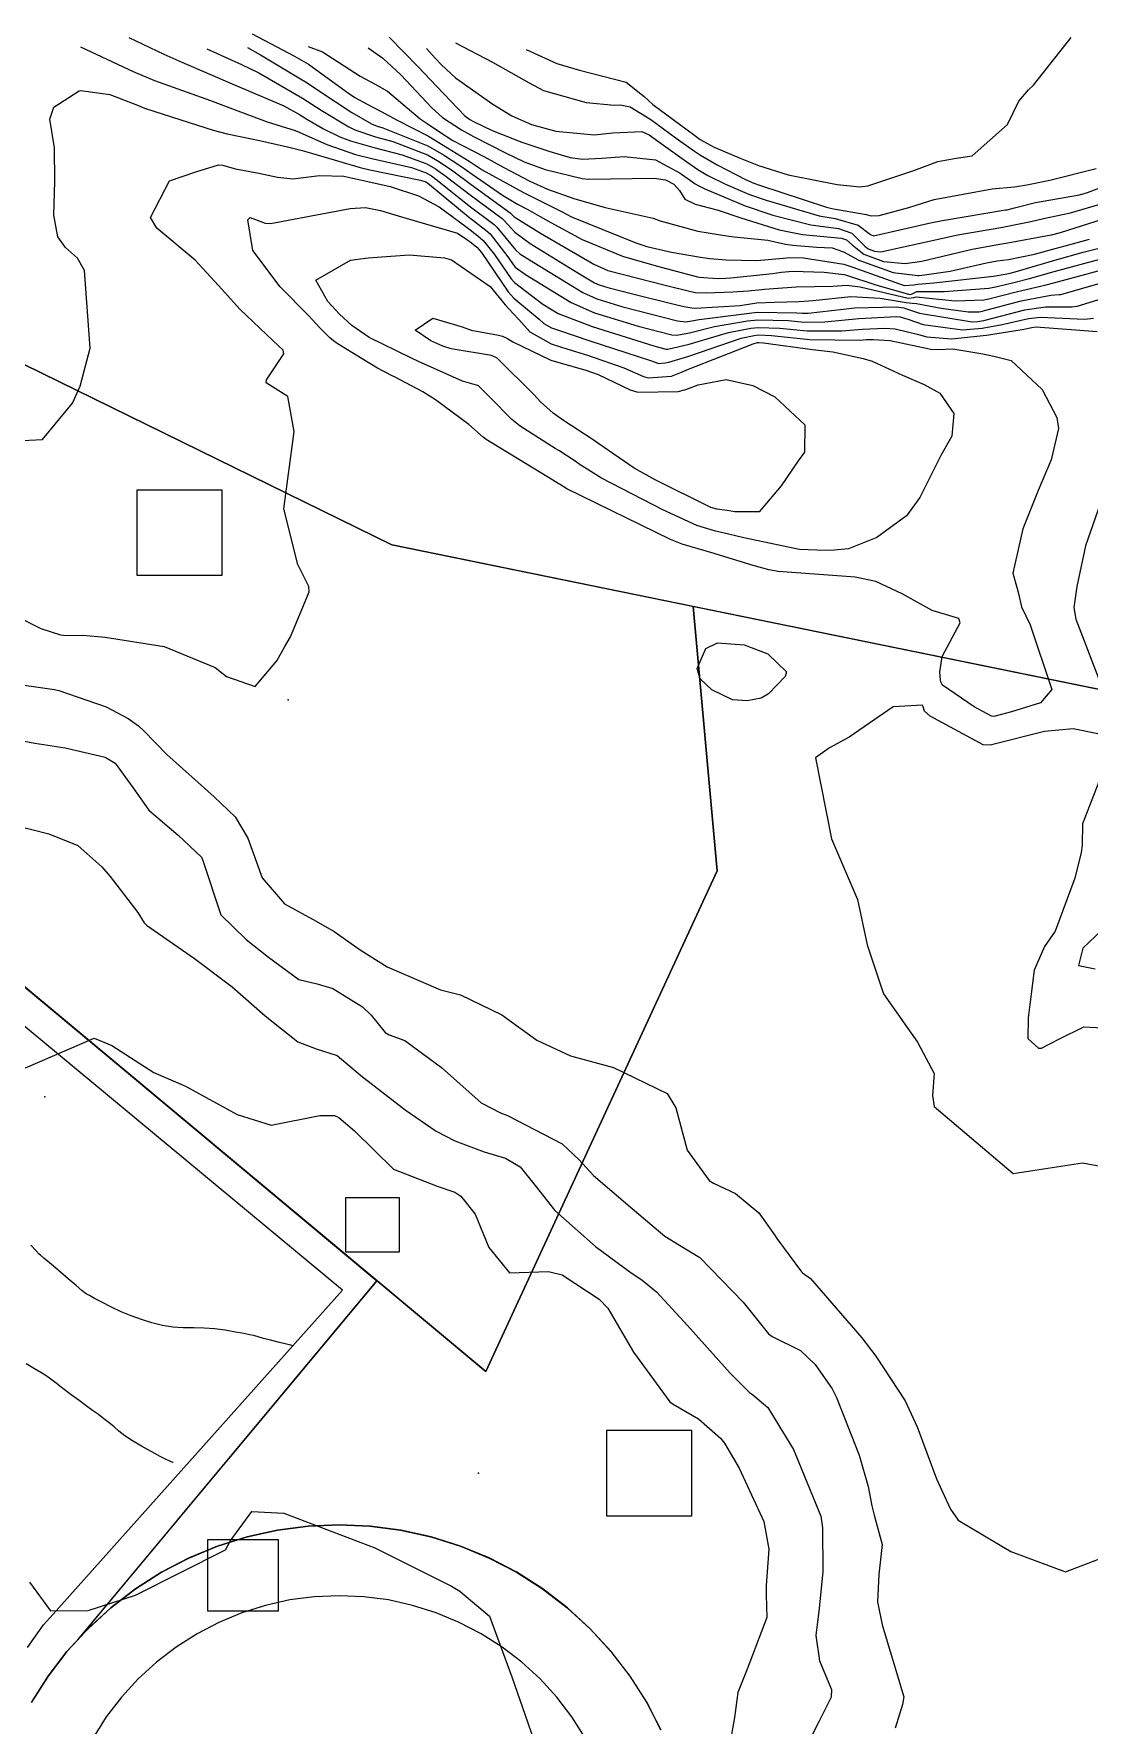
# Model space of a CAD drawing. Header units: feet. Extents: x 1318179 to 1318934, y 422463 to 423299.
# Drawn here: x 1318680.2 to 1318828.8, y 423057.7 to 423295.8 of the extents above; entities that cross this region are included whole.
import ezdxf

# ---------------------------------------------------------------- set-up
doc = ezdxf.new("R2010")
doc.units = ezdxf.units.FT
for name, color, linetype in [('C-DRNG-AREA', 150, 'CONTINUOUS'), ('C-PROP', 6, 'CONTINUOUS'), ('C-PVMT', 8, 'CONTINUOUS'), ('C-SWM', 92, 'CONTINUOUS'), ('C-TOPO-MAJR', 32, 'CONTINUOUS'), ('C-TOPO-SPOT', 7, 'CONTINUOUS'), ('L-PLNT-TREE', 90, 'CONTINUOUS'), ('V-PROP-LINE', 7, 'CONTINUOUS')]:
    doc.layers.add(name, color=color, linetype=linetype)

msp = doc.modelspace()

# ---------------------------------------------------------------- linework, layer by layer
at = {"layer": 'C-DRNG-AREA'}
for points in [[(1318667, 423171.52), (1318743.83, 423107.49), (1318776.41, 423177.97), (1318773.03, 423215.19), (1318730.6, 423223.85), (1318629.42, 423273.46)], [(1318860.98, 423048.9), (1318846.83, 423199.58), (1318846.78, 423200.11), (1318773.02, 423215.17), (1318776.4, 423177.95), (1318743.82, 423107.47), (1318667.04, 423171.48)], [(1318679.87, 423060.92), (1318682.21, 423064.6), (1318683.26, 423065.96), (1318684.86, 423068.06), (1318686.4, 423069.73), (1318728.49, 423120.24), (1318667.03, 423171.46)], [(1318667.04, 423171.48), (1318728.5, 423120.26), (1318686.4, 423069.75), (1318687.82, 423071.29), (1318691.03, 423074.23), (1318694.49, 423076.89), (1318698.17, 423079.23), (1318702.03, 423081.24), (1318706.06, 423082.91), (1318710.22, 423084.22), (1318714.48, 423085.17), (1318718.8, 423085.74), (1318723.16, 423085.93), (1318727.51, 423085.74), (1318731.83, 423085.17), (1318736.09, 423084.22), (1318740.25, 423082.91), (1318744.28, 423081.24), (1318748.14, 423079.23), (1318751.82, 423076.89), (1318755.28, 423074.23), (1318758.5, 423071.29), (1318761.44, 423068.07), (1318764.1, 423064.62), (1318766.44, 423060.94), (1318768.45, 423057.07)]]:
    msp.add_lwpolyline(points, dxfattribs=at)
at = {"layer": 'C-PROP'}
for points in [[(1318679.3, 423068.66), (1318680.19, 423069.91), (1318681.57, 423071.82), (1318682.92, 423073.32), (1318723.66, 423118.95), (1318666.27, 423166.52)], [(1318768.48, 423057.06), (1318766.47, 423060.93), (1318764.12, 423064.61), (1318761.47, 423068.07), (1318758.52, 423071.29), (1318755.31, 423074.23), (1318751.85, 423076.89), (1318748.17, 423079.23), (1318744.3, 423081.25), (1318740.27, 423082.92), (1318736.11, 423084.23), (1318731.85, 423085.17), (1318727.52, 423085.74), (1318723.17, 423085.93), (1318718.81, 423085.74), (1318714.49, 423085.17), (1318710.23, 423084.23), (1318706.07, 423082.92), (1318702.04, 423081.25), (1318698.17, 423079.23), (1318694.49, 423076.89), (1318691.03, 423074.23), (1318687.81, 423071.29), (1318684.86, 423068.07), (1318682.21, 423064.61), (1318679.87, 423060.93)]]:
    msp.add_lwpolyline(points, dxfattribs=at)
at = {"layer": 'C-PVMT'}
msp.add_lwpolyline([(1318757.81, 423055.93), (1318755.93, 423058.88), (1318753.81, 423061.64), (1318751.45, 423064.22), (1318748.88, 423066.57), (1318746.11, 423068.7), (1318743.17, 423070.57), (1318740.07, 423072.18), (1318736.85, 423073.52), (1318733.52, 423074.57), (1318730.11, 423075.33), (1318726.65, 423075.78), (1318723.17, 423075.93), (1318719.68, 423075.78), (1318716.22, 423075.33), (1318712.81, 423074.57), (1318709.49, 423073.52), (1318706.26, 423072.18), (1318703.17, 423070.57), (1318700.22, 423068.7), (1318697.46, 423066.57), (1318694.88, 423064.22), (1318692.52, 423061.64), (1318690.4, 423058.88), (1318688.53, 423055.93)], dxfattribs=at)
at = {"layer": 'C-SWM'}
msp.add_lwpolyline([(1318724.07, 423124.34), (1318731.69, 423124.34), (1318731.69, 423131.96), (1318724.07, 423131.96), (1318724.07, 423124.34)], close=True, dxfattribs=at)
at = {"layer": 'C-TOPO-MAJR'}
for points in [[(1318693.57, 423295.28), (1318698.5, 423292.92), (1318701.02, 423291.8), (1318708.45, 423288.6), (1318715.38, 423285.64), (1318717.61, 423284.44), (1318718.64, 423283.79), (1318720.95, 423282.42), (1318723.28, 423281.27), (1318724.76, 423280.72), (1318728.04, 423279.79), (1318732.05, 423278.77), (1318735.52, 423277.48), (1318736.74, 423276.77), (1318738.05, 423275.83), (1318741.61, 423273.1), (1318746.11, 423269.78), (1318746.36, 423269.54), (1318747.9, 423267.89), (1318750.07, 423266.27), (1318756.79, 423262.15), (1318759.12, 423260.74), (1318759.77, 423260.45), (1318760.98, 423260.09), (1318764.86, 423259.09), (1318770.35, 423257.74), (1318771.72, 423257.42), (1318772.83, 423257.21), (1318773.34, 423257.19), (1318779.62, 423257.54), (1318781.1, 423257.79), (1318781.97, 423257.91), (1318784.48, 423258.02), (1318787.95, 423258.1), (1318789.91, 423258.26), (1318795.21, 423258.79), (1318799.35, 423258.6), (1318803.01, 423257.97), (1318803.82, 423257.88), (1318804.47, 423257.83), (1318807.94, 423257.19), (1318811.72, 423256.65), (1318813.22, 423256.64), (1318813.49, 423256.7), (1318819.2, 423258.21), (1318823.38, 423259.02), (1318824.54, 423259.08), (1318824.77, 423259.1), (1318834.07, 423261.75)], [(1318710.93, 423295.79), (1318716.89, 423292.65), (1318718.85, 423291.5), (1318724.49, 423287.41), (1318725.4, 423286.8), (1318727.14, 423285.87), (1318729.09, 423284.85), (1318731.34, 423283.63), (1318735.75, 423281.36), (1318738.42, 423279.75), (1318741.5, 423277.85), (1318742.03, 423277.5), (1318743.33, 423276.63), (1318749.15, 423273.47), (1318753.34, 423271.36), (1318754.47, 423270.76), (1318755.88, 423270.03), (1318764.94, 423266.36), (1318766.49, 423265.86), (1318769.98, 423265.05), (1318774.04, 423264.33), (1318775.35, 423264.16), (1318777.66, 423263.96), (1318781.97, 423263.89), (1318785.66, 423264.2), (1318786.64, 423264.29), (1318788.56, 423264.26), (1318794.22, 423263.35), (1318795.5, 423262.92), (1318802.7, 423260.38), (1318804.08, 423260.44), (1318804.65, 423260.56), (1318806.9, 423260.74), (1318815.31, 423261.68), (1318816.92, 423261.94), (1318817.65, 423262.1), (1318818.34, 423262.28), (1318823.92, 423263.92), (1318827.93, 423265.03), (1318834.14, 423266.59)], [(1318730.21, 423295.33), (1318734.28, 423291.16), (1318736.91, 423288.38), (1318740.86, 423284.24), (1318741.58, 423283.71), (1318742.08, 423283.43), (1318744.7, 423282.19), (1318748.9, 423280.53), (1318752.71, 423279.27), (1318755.68, 423278.37), (1318757.43, 423278.13), (1318760.14, 423278.28), (1318763.29, 423278.54), (1318767.72, 423278.03), (1318771.2, 423276.19), (1318773.3, 423274.69), (1318773.8, 423274.38), (1318774.67, 423273.95), (1318780.35, 423271.57), (1318784.22, 423270.26), (1318789.59, 423268.9), (1318793.46, 423268.38), (1318795.36, 423267.74), (1318797.17, 423265.92), (1318797.65, 423265.5), (1318798.53, 423265.17), (1318799.42, 423265.12), (1318805.82, 423266.49), (1318810.25, 423267.47), (1318816.59, 423268.59), (1318817.26, 423268.7), (1318820.53, 423269.37), (1318822.34, 423269.78), (1318826.12, 423270.58), (1318830.1, 423271.74)], [(1318749.48, 423293.57), (1318753.81, 423291.63), (1318757.02, 423290.65), (1318763.58, 423289), (1318766.1, 423286.97), (1318767.34, 423285.86), (1318773.05, 423281.62), (1318774.02, 423280.92), (1318774.4, 423280.67), (1318775.96, 423279.84), (1318779.64, 423278.3), (1318782.21, 423277.27), (1318786.37, 423275.93), (1318793.27, 423274.59), (1318796.48, 423274.25), (1318797.58, 423274.37), (1318804.09, 423276.54), (1318807.44, 423277.82), (1318810.03, 423278.3), (1318812.3, 423278.6), (1318817.25, 423283), (1318818.88, 423286.31), (1318820.24, 423287.92), (1318820.94, 423288.58), (1318826.22, 423295.28)], [(1318686.77, 423293.95), (1318694.19, 423290.48), (1318697.18, 423289.21), (1318705.07, 423286.39), (1318707.4, 423285.51), (1318713.05, 423283.4), (1318716.97, 423282.16), (1318717.54, 423281.93), (1318721.42, 423280.2), (1318725.46, 423278.82), (1318727.77, 423278.22), (1318733.36, 423276.95), (1318735.44, 423276.21), (1318736.19, 423275.78), (1318736.96, 423275.2), (1318741.47, 423271.59), (1318744.98, 423268.97), (1318745.39, 423268.58), (1318747.99, 423265.39), (1318748.63, 423264.81), (1318750.57, 423263.61), (1318757.49, 423259.36), (1318759.44, 423258.49), (1318763.12, 423257.38), (1318770.82, 423255.39), (1318771.97, 423255.23), (1318772.55, 423255.32), (1318773.84, 423255.57), (1318780.21, 423256.39), (1318782.04, 423256.61), (1318787.62, 423256.5), (1318788.34, 423256.45), (1318789.2, 423256.47), (1318795.78, 423257.2), (1318801.6, 423257.35), (1318802.67, 423257.2), (1318802.89, 423257.14), (1318804.88, 423256.47), (1318812.28, 423255.24), (1318813.1, 423255.28), (1318813.92, 423255.45), (1318819.7, 423256.95), (1318822.61, 423257.38), (1318826.32, 423257.35), (1318827.07, 423257.43), (1318833.62, 423259.49)], [(1318704.55, 423293.67), (1318709.44, 423291.49), (1318711.89, 423290.29), (1318718.01, 423286.72), (1318720.66, 423285.04), (1318724.52, 423282.69), (1318725.4, 423282.27), (1318728.29, 423281.31), (1318730.71, 423280.63), (1318735.6, 423278.76), (1318737.3, 423277.77), (1318739.16, 423276.48), (1318741.76, 423274.59), (1318747.25, 423270.58), (1318747.33, 423270.51), (1318747.83, 423270.02), (1318751.51, 423267.74), (1318759.03, 423263.34), (1318761.02, 423262.49), (1318769.08, 423260.42), (1318772.68, 423259.51), (1318773.36, 423259.39), (1318774.88, 423259.31), (1318778.61, 423259.46), (1318780.74, 423259.61), (1318782.67, 423259.81), (1318783.05, 423259.85), (1318787.52, 423260.17), (1318792.68, 423260.27), (1318794.63, 423260.4), (1318796.51, 423260.17), (1318803.28, 423258.59), (1318804.06, 423258.69), (1318804.4, 423258.76), (1318809.89, 423258.2), (1318813.92, 423258.32), (1318814.65, 423258.48), (1318818.69, 423259.5), (1318822.51, 423260.4), (1318823.79, 423260.72), (1318832.97, 423263.24)], [(1318710.26, 423293.88), (1318712.11, 423292.84), (1318718.42, 423289.04), (1318722.6, 423286.24), (1318724.95, 423284.73), (1318727.72, 423283.12), (1318728.55, 423282.8), (1318729.31, 423282.57), (1318735.67, 423280.03), (1318737.86, 423278.76), (1318740.3, 423277.15), (1318741.9, 423276.05), (1318746.15, 423273.07), (1318748.26, 423271.82), (1318749.64, 423271.1), (1318752.98, 423269.24), (1318757.38, 423266.83), (1318763.05, 423264.49), (1318767.79, 423263.12), (1318773.64, 423261.59), (1318773.89, 423261.55), (1318776.38, 423261.35), (1318777.61, 423261.37), (1318778.33, 423261.42), (1318784.2, 423262.06), (1318785.4, 423262.24), (1318787.05, 423262.39), (1318791.46, 423262.26), (1318794.25, 423261.93), (1318794.6, 423261.83), (1318798.89, 423260.39), (1318803.51, 423259.11), (1318803.73, 423259.16), (1318804.51, 423259.52), (1318808.33, 423259.53), (1318814.62, 423260), (1318815.79, 423260.23), (1318818.17, 423260.8), (1318820.38, 423261.36), (1318823.85, 423262.32), (1318830.46, 423264.13)], [(1318718.82, 423293.99), (1318720.82, 423293.27), (1318726.15, 423289.81), (1318728.15, 423288.76), (1318729.97, 423287.7), (1318734.6, 423283.82), (1318735.85, 423282.97), (1318737.18, 423282.09), (1318739.18, 423280.79), (1318742.1, 423279.27), (1318743.62, 423278.48), (1318746.35, 423276.99), (1318750, 423275.05), (1318752.5, 423273.93), (1318756.21, 423272.6), (1318760.64, 423271.32), (1318767.39, 423269.82), (1318768.38, 423269.46), (1318773.67, 423268.03), (1318778.03, 423267.3), (1318778.77, 423267.22), (1318783.5, 423266.75), (1318786.02, 423266.2), (1318787.04, 423266.02), (1318790.44, 423265.76), (1318792.58, 423265.64), (1318794.18, 423265.1), (1318796.34, 423263.93), (1318801.15, 423262.17), (1318804.65, 423261.78), (1318804.83, 423261.79), (1318805.58, 423261.86), (1318809.18, 423262.38), (1318814.32, 423263.55), (1318815.82, 423263.81), (1318817.38, 423264.03), (1318821.07, 423264.76), (1318823.98, 423265.56), (1318825.37, 423265.94), (1318828.81, 423266.87)], [(1318727.27, 423293.8), (1318729.32, 423292.34), (1318731.88, 423290.01), (1318736.23, 423285.35), (1318737.71, 423284.02), (1318740.39, 423282.26), (1318742.09, 423281.35), (1318746.59, 423279.02), (1318749.22, 423277.75), (1318752.18, 423276.68), (1318757.4, 423275.4), (1318758.28, 423275.32), (1318767.54, 423275.47), (1318769.1, 423275.25), (1318770.27, 423274.63), (1318771.11, 423273.74), (1318771.86, 423272.5), (1318773.28, 423271.83), (1318776.53, 423270.95), (1318779.71, 423269.87), (1318785.13, 423268.21), (1318788.38, 423267.53), (1318793.9, 423267), (1318794.62, 423266.77), (1318795.38, 423266.07), (1318797.03, 423264.75), (1318799.79, 423263.72), (1318802.84, 423263.44), (1318805.22, 423263.77), (1318812.31, 423265.48), (1318816.2, 423266.2), (1318817.32, 423266.37), (1318822.87, 423267.38), (1318823.47, 423267.5), (1318824.72, 423267.81), (1318831.69, 423270.01)], [(1318735.47, 423293.7), (1318736.71, 423292.34), (1318737.59, 423291.41), (1318739.55, 423289.57), (1318744.8, 423285.9), (1318747.49, 423284.23), (1318750.27, 423283.01), (1318753.68, 423282.07), (1318759.07, 423281.59), (1318761.71, 423281.85), (1318765.77, 423282.05), (1318766.8, 423281.57), (1318768.2, 423280.56), (1318772.14, 423277.77), (1318773.67, 423276.71), (1318775.09, 423275.86), (1318777.54, 423274.62), (1318780.94, 423273.18), (1318783.29, 423272.36), (1318790.73, 423270.17), (1318793.01, 423269.78), (1318796.24, 423268.87), (1318797.99, 423267.55), (1318798.38, 423267.37), (1318802.1, 423268.19), (1318806.41, 423269.17), (1318808.13, 423269.52), (1318816.97, 423270.99), (1318817.2, 423271.03), (1318818.26, 423271.29), (1318821.21, 423272.06), (1318827.42, 423273.14), (1318828.54, 423273.44), (1318833.59, 423275.39)], [(1318739.57, 423294.54), (1318744.78, 423291.79), (1318749.94, 423288.89), (1318751.92, 423287.81), (1318757.96, 423286.12), (1318761.94, 423285.75), (1318762.73, 423285.81), (1318764.15, 423285.51), (1318767.07, 423283.71), (1318770.64, 423281.1), (1318773.08, 423279.34), (1318774.04, 423278.69), (1318776.37, 423277.33), (1318780.38, 423275.28), (1318781.54, 423274.78), (1318782.35, 423274.49), (1318791.8, 423271.38), (1318792.55, 423271.22), (1318797.37, 423270.35), (1318798.06, 423270.19), (1318799.2, 423270.21), (1318803.35, 423271.35), (1318806.93, 423272.45), (1318815.08, 423273.99), (1318818.27, 423274.25), (1318820, 423274.51), (1318823.2, 423275.17), (1318829.73, 423276.82)], [(1318673.89, 423238.32), (1318681.43, 423238.69), (1318685.64, 423243.8), (1318686.73, 423246.19), (1318688.12, 423251.52), (1318687.34, 423262.48), (1318686.35, 423264.22), (1318684.64, 423265.71), (1318683.57, 423267.21), (1318683, 423270.27), (1318683.17, 423275.02), (1318683.1, 423279.76), (1318682.47, 423283.77), (1318683.01, 423285.44), (1318686.58, 423287.77), (1318686.82, 423287.82), (1318690.91, 423287.26), (1318694.8, 423285.74), (1318695.79, 423285.33), (1318700.9, 423283.68), (1318705.44, 423282.22), (1318707.42, 423281.69), (1318711.52, 423280.87), (1318715.9, 423279.86), (1318717.97, 423279.34), (1318719.28, 423278.97), (1318726.14, 423276.96), (1318727.5, 423276.63), (1318734.63, 423275.19), (1318735.36, 423274.94), (1318735.63, 423274.79), (1318735.9, 423274.58), (1318741.33, 423270.06), (1318743.84, 423268.16), (1318744.42, 423267.63), (1318746.91, 423264.39), (1318747.79, 423263.14), (1318747.97, 423262.94), (1318749.39, 423261.89), (1318755.82, 423257.96), (1318759.12, 423256.53), (1318765.28, 423254.65), (1318770, 423253.4), (1318770.73, 423253.35), (1318772.51, 423253.71), (1318776.03, 423254.6), (1318780.66, 423255.39), (1318782.1, 423255.54), (1318786.39, 423255.42), (1318788.7, 423255.22), (1318791.53, 423255.26), (1318796.33, 423255.7), (1318801.62, 423255.98), (1318802.14, 423255.95), (1318803.35, 423255.57), (1318805.37, 423254.87), (1318810.91, 423254.12), (1318813.71, 423254.34), (1318816.51, 423254.85), (1318820.2, 423255.71), (1318821.92, 423255.91), (1318828.09, 423255.63), (1318829.37, 423255.76)], [(1318677.49, 423213.97), (1318681.2, 423212.07), (1318683.95, 423211.2), (1318684.78, 423211.11), (1318687.09, 423211.13), (1318690.24, 423210.88), (1318698.54, 423209.54), (1318705.7, 423206.58), (1318707.31, 423205.34), (1318711.36, 423203.92), (1318714.4, 423207.52), (1318715.55, 423209.54), (1318716.32, 423210.89), (1318718.94, 423217.22), (1318718.91, 423217.99), (1318717.37, 423221.07), (1318715.38, 423228.94), (1318716.83, 423239.82), (1318715.94, 423244.75), (1318712.92, 423246.67), (1318712.94, 423247.1), (1318715.38, 423250.72), (1318715.29, 423251.24), (1318713.87, 423252.58), (1318709.21, 423257.05), (1318706.2, 423260.34), (1318702.91, 423263.93), (1318697.53, 423268.45), (1318696.6, 423269.92), (1318699.31, 423275.07), (1318703.02, 423276.35), (1318706.19, 423277.34), (1318706.77, 423277.3), (1318708.59, 423276.78), (1318711.89, 423276.17), (1318714.48, 423275.59), (1318716.67, 423275.39), (1318720.43, 423275.83), (1318723.83, 423275.76), (1318726.81, 423275.11), (1318727.23, 423275.02), (1318730.36, 423274.28), (1318734.33, 423273), (1318737.26, 423271.45), (1318741.18, 423268.51), (1318742.7, 423267.36), (1318743.47, 423266.69), (1318745.03, 423264.71), (1318747.37, 423261.31), (1318747.86, 423260.77), (1318751.87, 423257.71), (1318754.01, 423256.44), (1318758.79, 423254.57), (1318767.48, 423251.86), (1318769.18, 423251.41), (1318769.45, 423251.4), (1318772.46, 423252.11), (1318777.97, 423253.73), (1318781.13, 423254.36), (1318782.16, 423254.47), (1318785.2, 423254.36), (1318789.06, 423253.98), (1318793.95, 423254), (1318796.86, 423254.22), (1318799.98, 423254.37), (1318801.44, 423254.27), (1318804.75, 423253.47), (1318805.89, 423253.14), (1318809.37, 423252.84), (1318814.32, 423253.39), (1318819.35, 423254.19), (1318820.69, 423254.47), (1318821.28, 423254.52), (1318829.87, 423253.9)], [(1318743.2, 423265.02), (1318746.96, 423259.48), (1318747.76, 423258.6), (1318751.31, 423255.61), (1318752, 423255.02), (1318753.06, 423254.41), (1318753.9, 423254.11), (1318758.46, 423252.58), (1318767.01, 423249.82), (1318767.9, 423249.46), (1318768.09, 423249.4), (1318769.09, 423249.46), (1318769.6, 423249.58), (1318772.42, 423250.42), (1318779.75, 423252.93), (1318781.59, 423253.34), (1318782.21, 423253.41), (1318784.04, 423253.33), (1318789.42, 423252.75), (1318796.48, 423252.68), (1318797.39, 423252.74), (1318798.35, 423252.78), (1318800.74, 423252.6), (1318806.07, 423251.5), (1318806.42, 423251.42), (1318807.55, 423251.35), (1318809.55, 423251.45), (1318813.81, 423250.74), (1318815.33, 423250.43), (1318817.77, 423249.79), (1318822.12, 423245.73), (1318824.19, 423241.8), (1318824.43, 423240.25), (1318823.4, 423235.84), (1318821.58, 423231.51), (1318819.43, 423226.1), (1318818.03, 423219.86), (1318818.61, 423217.7), (1318818.79, 423217.02), (1318819.21, 423215.12), (1318820.43, 423212.6), (1318823.48, 423203.5), (1318821.93, 423201.6), (1318817.83, 423200.37), (1318815.34, 423199.71), (1318815.02, 423199.72), (1318812.55, 423201.05), (1318808.09, 423204.1), (1318807.88, 423204.55), (1318807.84, 423204.85), (1318807.73, 423205.93), (1318808.07, 423208.16), (1318810.61, 423212.88), (1318810.41, 423213.48), (1318806.64, 423214.63), (1318802.43, 423216.96), (1318798.74, 423218.69), (1318795.84, 423219.3), (1318792.66, 423219.54), (1318792.02, 423219.57), (1318784.97, 423220.09), (1318783.67, 423220.33), (1318781.44, 423220.96), (1318776.26, 423222.55), (1318775.98, 423222.63), (1318771.45, 423223.94), (1318769.81, 423224.6), (1318755.23, 423231.74), (1318754.19, 423232.38), (1318754.02, 423232.5), (1318753.27, 423232.98), (1318752.43, 423233.48), (1318743.88, 423238.7), (1318743.47, 423239.01), (1318741.42, 423240.81), (1318736.73, 423244.26), (1318734.97, 423245.38), (1318730.98, 423247.5), (1318730.65, 423247.66), (1318728.59, 423248.72), (1318726.4, 423250.03), (1318722.89, 423252.18), (1318722.39, 423252.55), (1318721.88, 423253.01), (1318720.47, 423254.41), (1318718.89, 423256.07), (1318714.88, 423260.19), (1318711.02, 423265.31), (1318710.31, 423269.61), (1318710.65, 423269.92), (1318712.78, 423269.14), (1318713.51, 423269.11), (1318724.71, 423271.21), (1318726.87, 423271.36), (1318729.01, 423270.92), (1318731.97, 423270.02), (1318739.84, 423267.72), (1318741.03, 423266.94), (1318741.56, 423266.55), (1318742.55, 423265.77), (1318743.2, 423265.02)], [(1318737.99, 423264.26), (1318738.97, 423263.97), (1318744.42, 423260.21), (1318746.53, 423257.62), (1318747.65, 423256.4), (1318748.45, 423255.56), (1318750.02, 423253.85), (1318753.02, 423252.13), (1318755.36, 423251.39), (1318758.12, 423250.54), (1318763.24, 423248.79), (1318766.02, 423247.57), (1318766.67, 423247.38), (1318769.94, 423247.58), (1318771.39, 423248.14), (1318772.37, 423248.58), (1318781.45, 423252.17), (1318782.06, 423252.32), (1318782.27, 423252.34), (1318782.89, 423252.31), (1318789.82, 423251.37), (1318792.66, 423251), (1318796.94, 423250.09), (1318798.19, 423249.7), (1318802.48, 423247.75), (1318805.55, 423246.41), (1318807.75, 423245.22), (1318809.71, 423242.32), (1318809.43, 423239.14), (1318807.87, 423236.45), (1318804.94, 423230.53), (1318803.03, 423227.96), (1318798.88, 423224.9), (1318794.9, 423223.28), (1318792.37, 423223.07), (1318790.41, 423223.09), (1318787.98, 423223.21), (1318787.51, 423223.28), (1318780.14, 423224.82), (1318777.01, 423225.59), (1318776.17, 423225.79), (1318773.52, 423226.59), (1318768.73, 423228.78), (1318760.09, 423233.22), (1318756.95, 423235.22), (1318756.41, 423235.61), (1318754.08, 423237.12), (1318753.59, 423237.42), (1318748.64, 423240.57), (1318747.5, 423241.51), (1318744.55, 423244.5), (1318742.78, 423246.23), (1318742.51, 423246.35), (1318740.53, 423246.91), (1318734.35, 423249.65), (1318733.38, 423250.11), (1318727.42, 423253.04), (1318724.96, 423254.71), (1318723.24, 423256.33), (1318721.58, 423258.09), (1318719.87, 423261.1), (1318724.77, 423263.92), (1318727.25, 423264.26), (1318733.02, 423264.7), (1318737.99, 423264.26)], [(1318788.69, 423236.89), (1318787.77, 423235.68), (1318785.38, 423232.14), (1318782.31, 423228.49), (1318778.9, 423228.52), (1318777.78, 423228.7), (1318776.35, 423228.87), (1318775.48, 423229.11), (1318767.64, 423233), (1318764.72, 423234.63), (1318759.71, 423238.06), (1318758.81, 423238.71), (1318754.9, 423241.27), (1318754.74, 423241.37), (1318753.29, 423242.38), (1318751.54, 423244), (1318750.62, 423244.96), (1318745.42, 423250.13), (1318744.61, 423250.5), (1318738.95, 423251.43), (1318737.75, 423251.82), (1318736.1, 423252.56), (1318733.88, 423254.06), (1318736.38, 423255.76), (1318740.51, 423254.52), (1318741.78, 423254.05), (1318745.61, 423253.39), (1318746.17, 423253.24), (1318746.86, 423252.91), (1318747.63, 423252.45), (1318752.99, 423249.86), (1318756.74, 423248.79), (1318757.78, 423248.51), (1318759.66, 423247.81), (1318764.14, 423245.68), (1318765.24, 423245.36), (1318770.89, 423245.46), (1318771.98, 423245.74), (1318773.72, 423246.4), (1318777.64, 423247.15), (1318781.41, 423246.29), (1318784.5, 423244.69), (1318788.71, 423240.77), (1318788.69, 423236.89)], [(1318830.31, 423229.65), (1318828.22, 423223.7), (1318827, 423218.01), (1318826.61, 423215.03), (1318826.87, 423213.37), (1318830.77, 423203.27)], [(1318786.13, 423206), (1318785.97, 423205.33), (1318783.6, 423202.87), (1318782.57, 423202.28), (1318780.62, 423201.88), (1318778.53, 423202.05), (1318775.63, 423203.43), (1318774.02, 423205), (1318773.58, 423206.46), (1318774.8, 423209.27), (1318776.43, 423210.07), (1318780.19, 423209.76), (1318783.53, 423208.53), (1318786.13, 423206)], [(1318678.85, 423204.11), (1318683.11, 423203.49), (1318683.73, 423203.36), (1318690.38, 423201.06), (1318693.46, 423199.43), (1318694.93, 423198.36), (1318695.67, 423197.67), (1318698.92, 423194.32), (1318703.31, 423190.41), (1318705.6, 423188.39), (1318708.56, 423185.56), (1318710.34, 423182.56), (1318712.32, 423177), (1318715.47, 423173.32), (1318719.96, 423170.87), (1318722.48, 423169.44), (1318726.13, 423166.84), (1318729.93, 423164.44), (1318737.43, 423161.23), (1318738.17, 423161.04), (1318740.25, 423160.53), (1318746.08, 423157.7), (1318751.01, 423154.12), (1318755.76, 423151.92), (1318761.79, 423150.28), (1318769.34, 423146.62), (1318770.58, 423144.61), (1318772.18, 423138.66), (1318775.28, 423134.37), (1318775.86, 423134.02), (1318778.99, 423132.56), (1318782.25, 423129.83), (1318784.47, 423126.73), (1318784.81, 423126.2), (1318788.25, 423121.5), (1318788.41, 423121.38), (1318789.53, 423120.58), (1318796.74, 423112.24), (1318798.74, 423109.66), (1318802.84, 423103.38), (1318804.54, 423099.71), (1318807.29, 423092.38), (1318808.07, 423090.63), (1318809.24, 423088.11), (1318810.3, 423086.55), (1318817.72, 423082.17), (1318825.42, 423079.31), (1318834.02, 423082.6)], [(1318830, 423197.27), (1318826.52, 423197.97), (1318822.46, 423197.58), (1318814.81, 423195.66), (1318813.84, 423195.71), (1318806.38, 423199.73), (1318805.59, 423200.45), (1318805.38, 423201.07), (1318805.29, 423201.29), (1318801.16, 423201.04), (1318794.98, 423196.78), (1318792.2, 423195.27), (1318790.25, 423193.89), (1318792.48, 423182.46), (1318796.14, 423173.91), (1318797.51, 423167.56), (1318799.82, 423160.67), (1318804.57, 423153.85), (1318806.95, 423149.46), (1318806.7, 423146.35), (1318806.93, 423144.8), (1318818.07, 423135.34), (1318827.84, 423136.88), (1318833.35, 423135.84)], [(1318674.56, 423197), (1318680.34, 423195.95), (1318684.59, 423195.28), (1318690.24, 423193.96), (1318691.63, 423193.11), (1318694.14, 423189.68), (1318696.36, 423186.51), (1318700.49, 423182.99), (1318703.82, 423179.88), (1318703.97, 423179.43), (1318706.54, 423171.78), (1318710.07, 423168.3), (1318713.23, 423165.8), (1318717.5, 423162.68), (1318720.08, 423162.05), (1318722.29, 423161.39), (1318726.45, 423158.82), (1318727.68, 423157.67), (1318729.63, 423155.2), (1318730.23, 423154.87), (1318732.43, 423154.09), (1318737.56, 423150.3), (1318743.16, 423145.32), (1318745.9, 423143.9), (1318746.88, 423143.54), (1318754.59, 423139.52), (1318756.97, 423137.31), (1318758.97, 423135.1), (1318764.14, 423130.68), (1318769.02, 423126.53), (1318771.07, 423125.26), (1318773.96, 423123.55), (1318780.07, 423117.24), (1318783.6, 423112.8), (1318784.12, 423112.41), (1318788.1, 423110.45), (1318790.17, 423108.48), (1318792.56, 423105.07), (1318793.21, 423103.85), (1318796.36, 423095.72), (1318797.67, 423091.31), (1318798.17, 423088.59), (1318798.49, 423087.26), (1318799.6, 423083.13), (1318799.14, 423078.94), (1318798.95, 423075.06), (1318799.6, 423071.81), (1318802.66, 423061.68), (1318802.49, 423060.62), (1318801.46, 423057.28)], [(1318830.1, 423190.49), (1318827.83, 423184.57), (1318827.76, 423181.58), (1318827.62, 423180.53), (1318826.72, 423176.93), (1318823.97, 423169.49), (1318822.49, 423167.33), (1318821.02, 423164), (1318820.47, 423159.53), (1318820.15, 423157.29), (1318820.14, 423154.38), (1318821.61, 423152.99), (1318822.06, 423153.02), (1318824.59, 423154.32), (1318828.02, 423156.02), (1318831.49, 423155.83)], [(1318674.89, 423185.04), (1318682.31, 423183.19), (1318686.4, 423181.55), (1318689.75, 423178.52), (1318690.94, 423177.15), (1318694.84, 423172.11), (1318695.74, 423170.67), (1318696.06, 423170.32), (1318702.83, 423165.61), (1318708.13, 423161.63), (1318712.75, 423157.56), (1318717.34, 423153.89), (1318719.94, 423152.9), (1318722.89, 423151.97), (1318725.31, 423149.94), (1318726.21, 423149.14), (1318732.48, 423144.34), (1318736.85, 423141.33), (1318739.48, 423139.94), (1318743.61, 423138.43), (1318746.57, 423137.51), (1318748.65, 423136.3), (1318750.76, 423133.67), (1318753.56, 423130.14), (1318759.28, 423125.11), (1318764.27, 423121.4), (1318765.78, 423120.39), (1318767.87, 423118.71), (1318772.22, 423113.95), (1318778.2, 423107.24), (1318781.01, 423104.5), (1318781.37, 423104.24), (1318783.54, 423102.44), (1318787.14, 423096.52), (1318790.98, 423087.12), (1318791.24, 423085.5), (1318791.28, 423079.32), (1318790.76, 423074.12), (1318790.27, 423070.33), (1318790.81, 423066.77), (1318791.4, 423065.33), (1318792.49, 423062.72), (1318792.44, 423061.63), (1318790.74, 423058.28), (1318789.39, 423055.62)], [(1318830.52, 423169.61), (1318827.88, 423167.09), (1318827.28, 423164.63), (1318829.59, 423164.19)], [(1318679, 423150.25), (1318688.67, 423154.43), (1318691.18, 423153.39), (1318697.1, 423149.58), (1318701.56, 423147.64), (1318708.81, 423143.66), (1318713.62, 423142.17), (1318720.47, 423143.52), (1318722.5, 423143.51), (1318723.14, 423143.26), (1318725.35, 423141.39), (1318730.83, 423135.99), (1318736.96, 423133.56), (1318739.44, 423132.72), (1318740.31, 423132.18), (1318742.3, 423129.64), (1318744.23, 423124.93), (1318747.17, 423121.39), (1318752.63, 423121.57), (1318754.58, 423121.1), (1318759.79, 423117.67), (1318760.98, 423116.43), (1318764.61, 423110.23), (1318769.75, 423103.22), (1318770.21, 423102.89), (1318773.74, 423100.81), (1318776.85, 423098.11), (1318777.4, 423097.41), (1318779.48, 423093.9), (1318782.98, 423086.38), (1318783.65, 423082.48), (1318783.27, 423077.37), (1318783.3, 423076.04), (1318783.4, 423072.85), (1318780.62, 423065.59), (1318779.32, 423062.3), (1318778.82, 423058.79), (1318778.05, 423054.3)], [(1318716.7, 423111.1), (1318716.39, 423111.18), (1318715.75, 423111.34), (1318714.79, 423111.58), (1318713.52, 423111.9), (1318712.51, 423112.16), (1318711.77, 423112.36), (1318711.31, 423112.49), (1318711.11, 423112.56), (1318710.59, 423112.67), (1318709.75, 423112.84), (1318708.6, 423113.04), (1318707.13, 423113.3), (1318705.65, 423113.49), (1318704.18, 423113.6), (1318702.71, 423113.65), (1318701.23, 423113.63), (1318699.76, 423113.74), (1318698.29, 423113.97), (1318696.81, 423114.32), (1318695.34, 423114.79), (1318693.9, 423115.32), (1318692.49, 423115.91), (1318691.12, 423116.55), (1318689.79, 423117.25), (1318688.75, 423117.79), (1318688.01, 423118.19), (1318687.58, 423118.43), (1318687.44, 423118.52), (1318686.97, 423118.9), (1318686.16, 423119.58), (1318685.02, 423120.54), (1318683.55, 423121.8), (1318682.41, 423122.77), (1318681.6, 423123.46), (1318681.11, 423123.87), (1318680.96, 423124), (1318680.52, 423124.47), (1318679.78, 423125.27)], [(1318699.81, 423094.66), (1318699.76, 423094.68), (1318699.66, 423094.72), (1318699.51, 423094.77), (1318699.32, 423094.85), (1318698.8, 423095.11), (1318697.97, 423095.55), (1318696.81, 423096.18), (1318695.34, 423096.99), (1318694.07, 423097.74), (1318693.01, 423098.44), (1318692.15, 423099.09), (1318691.5, 423099.68), (1318690.81, 423100.27), (1318690.07, 423100.85), (1318689.29, 423101.43), (1318688.47, 423102), (1318687.56, 423102.66), (1318686.56, 423103.4), (1318685.47, 423104.22), (1318684.29, 423105.12), (1318683.33, 423105.85), (1318682.6, 423106.4), (1318682.08, 423106.78), (1318681.78, 423106.98), (1318681.19, 423107.34), (1318680.31, 423107.87), (1318679.13, 423108.57)], [(1318679.58, 423077.84), (1318682.52, 423073.79), (1318687.85, 423073.83), (1318694.49, 423076.02), (1318707.16, 423082.4), (1318707.84, 423083.61), (1318710.86, 423087.8), (1318715.38, 423087.53), (1318728.21, 423082.68), (1318738.99, 423077.28), (1318740.16, 423076.59), (1318744.33, 423073.04), (1318747.5, 423064.5), (1318752.05, 423051.41)]]:
    msp.add_lwpolyline(points, dxfattribs=at)
at = {"layer": 'C-TOPO-SPOT'}
for p in [(1318715.99, 423202.03), (1318681.75, 423146.17), (1318742.81, 423093.18)]:
    msp.add_point(p, dxfattribs=at)
at = {"layer": 'L-PLNT-TREE'}
for points in [[(1318694.69, 423219.57), (1318706.69, 423219.57), (1318706.69, 423231.57), (1318694.69, 423231.57), (1318694.69, 423219.57)], [(1318760.81, 423087.18), (1318772.81, 423087.18), (1318772.81, 423099.18), (1318760.81, 423099.18), (1318760.81, 423087.18)], [(1318704.65, 423073.8), (1318714.65, 423073.8), (1318714.65, 423083.8), (1318704.65, 423083.8), (1318704.65, 423073.8)]]:
    msp.add_lwpolyline(points, close=True, dxfattribs=at)
at = {"layer": 'V-PROP-LINE'}
msp.add_lwpolyline([(1318205.86, 423151.87), (1318906.18, 422568.21), (1318846.87, 423199.56), (1318846.82, 423200.09), (1318730.64, 423223.81), (1318629.46, 423273.42), (1318205.86, 423151.87)], close=True, dxfattribs=at)
for points in [[(1318667, 423171.52), (1318743.83, 423107.49), (1318776.41, 423177.97), (1318773.03, 423215.19), (1318730.6, 423223.85), (1318629.42, 423273.46)], [(1318860.98, 423048.9), (1318846.83, 423199.58), (1318846.78, 423200.11), (1318773.02, 423215.17), (1318776.4, 423177.95), (1318743.82, 423107.47), (1318667.04, 423171.48)], [(1318679.87, 423060.92), (1318682.21, 423064.6), (1318683.26, 423065.96), (1318684.86, 423068.06), (1318686.4, 423069.73), (1318728.49, 423120.24), (1318667.03, 423171.46)], [(1318667.04, 423171.48), (1318728.5, 423120.26), (1318686.4, 423069.75), (1318687.82, 423071.29), (1318691.03, 423074.23), (1318694.49, 423076.89), (1318698.17, 423079.23), (1318702.03, 423081.24), (1318706.06, 423082.91), (1318710.22, 423084.22), (1318714.48, 423085.17), (1318718.8, 423085.74), (1318723.16, 423085.93), (1318727.51, 423085.74), (1318731.83, 423085.17), (1318736.09, 423084.22), (1318740.25, 423082.91), (1318744.28, 423081.24), (1318748.14, 423079.23), (1318751.82, 423076.89), (1318755.28, 423074.23), (1318758.5, 423071.29), (1318761.44, 423068.07), (1318764.1, 423064.62), (1318766.44, 423060.94), (1318768.45, 423057.07)]]:
    msp.add_lwpolyline(points, dxfattribs=at)

doc.saveas('drawing.dxf')
